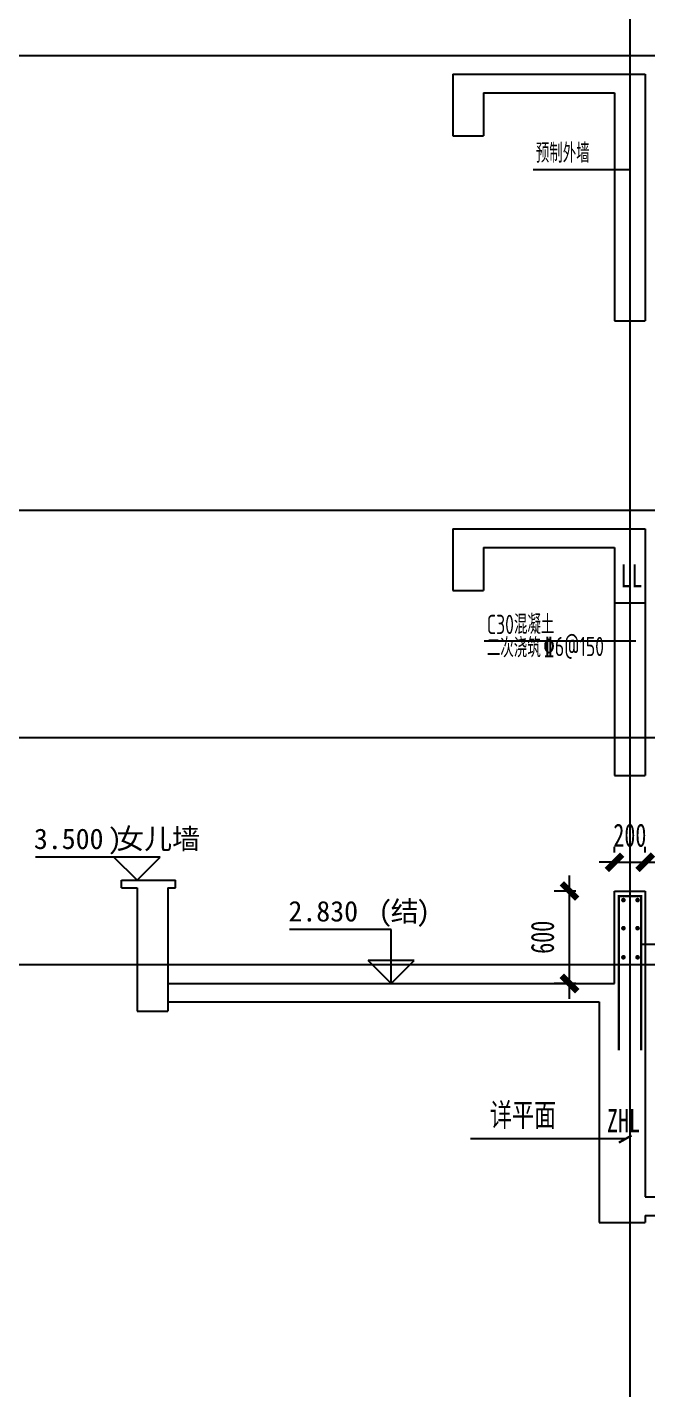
# Model space of a CAD drawing. Extents: x 1045983 to 1134482, y -686883 to -657183.
# Drawn here: x 1059673 to 1063696, y -674352 to -665517 of the extents above; entities that cross this region are included whole.
import ezdxf
from ezdxf.enums import TextEntityAlignment as Align

# ---------------------------------------------------------------- set-up
doc = ezdxf.new("R2010")
doc.units = 0
doc.header["$LTSCALE"] = 1000
doc.header["$MEASUREMENT"] = 0
doc.layers.get('0').update_dxf_attribs({"linetype": 'CONTINUOUS'})
doc.layers.get('Defpoints').update_dxf_attribs({"linetype": 'CONTINUOUS'})
for name, color, linetype in [('3#-夹层$0$A-ANNO-LEVL', 3, 'CONTINUOUS'), ('3#-夹层$0$A-ANNO-TEXT', 7, 'CONTINUOUS'), ('A-ANNO-DIMS', 3, 'CONTINUOUS'), ('S-ANNO-DIMS', 3, 'CONTINUOUS'), ('S-ANNO-DOTE', 230, 'CONTINUOUS'), ('S-DETL-SBAR', 6, 'CONTINUOUS'), ('S-DETL-TEXT', 7, 'CONTINUOUS'), ('S-PC-BEAM-TL', 4, 'CONTINUOUS'), ('S_A平-楼梯', 51, 'CONTINUOUS'), ('TEXT', 7, 'CONTINUOUS')]:
    doc.layers.add(name, color=color, linetype=linetype)
doc.styles.add('-楷体_GB2312', font='')
doc.styles.add('3#-夹层$0$_TCH_DIM', font='')
doc.styles.add('TSSD_Rein', font='Tssdeng.shx', dxfattribs={"width": 0.7, "bigfont": 'hztxt.shx'})
doc.styles.add('楷体GB312', font='', dxfattribs={"width": 0.7})
doc.styles.get('-楷体_GB2312').set_extended_font_data('楷体_GB2312')
doc.styles.get('3#-夹层$0$_TCH_DIM').set_extended_font_data('SimSun')
doc.styles.get('楷体GB312').set_extended_font_data('楷体_GB2312')
doc.dimstyles.new('TSSD_50_50', dxfattribs={"dimtxt": 150, "dimasz": 100, "dimexe": 100, "dimexo": 250, "dimgap": 100, "dimtad": 1, "dimdec": 0, "dimzin": 0, "dimdsep": 46, "dimtxsty": '楷体GB312', "dimblk": 'ARCHTICK', "dimcen": 0, "dimdle": 100, "dimclrt": 7, "dimadec": 0, "dimazin": 0, "dimtfac": 1, "dimtdec": 0, "dimtix": 1, "dimtmove": 2, "dimatfit": 3, "dimldrblk": 'ARCHTICK', "dimfxl": 1, "dimtolj": 1, "dimtzin": 0, "dimarcsym": 0})

# ---------------------------------------------------------------- blocks, each defined once
blk = doc.blocks.new('3#剖面')
at = {"layer": '3#-夹层$0$A-ANNO-LEVL'}
for p, q in [((1036648.3, -701277.2), (1035838.2, -701277.2)), ((1036498.3, -701427.2), (1036348.3, -701277.2)), ((1036498.3, -701427.2), (1036648.3, -701277.2)), ((1038148.3, -701747.2), (1037488.2, -701747.2)), ((1038148.3, -702097.2), (1038148.3, -701747.2)), ((1038148.3, -702097.2), (1037998.3, -701947.2)), ((1038298.3, -701947.2), (1037998.3, -701947.2)), ((1038148.3, -702097.2), (1038298.3, -701947.2))]:
    blk.add_line(p, q, dxfattribs=at)
at = {"layer": 'S-ANNO-DOTE'}
for points in [[(1039698.3, -688872.6), (1039698.3, -713627.2)], [(1047516, -696077.2), (1031848.3, -696077.2)], [(1047516, -699027.2), (1031848.3, -699027.2)], [(1047516, -700502.2), (1031848.3, -700502.2)], [(1047516, -701977.2), (1031848.3, -701977.2)]]:
    blk.add_lwpolyline(points, dxfattribs=at)
at = {"layer": 'S-PC-BEAM-TL', "color": 4}
for p, q in [((1038548.3, -696197.2), (1038548.3, -696597.2)), ((1038548.3, -696197.2), (1039798.3, -696197.2)), ((1039798.3, -696197.2), (1039798.3, -697797.2)), ((1038748.3, -696317.2), (1038748.3, -696597.2)), ((1038748.3, -696317.2), (1039598.3, -696317.2)), ((1039598.3, -696317.2), (1039598.3, -697797.2)), ((1038548.3, -696597.2), (1038748.3, -696597.2)), ((1039598.3, -697797.2), (1039798.3, -697797.2)), ((1038548.3, -699147.2), (1038548.3, -699547.2)), ((1038548.3, -699147.2), (1039798.3, -699147.2)), ((1039798.3, -699147.2), (1039798.3, -700747.2)), ((1038748.3, -699267.2), (1038748.3, -699547.2)), ((1038748.3, -699267.2), (1039598.3, -699267.2)), ((1039598.3, -699267.2), (1039598.3, -700747.2)), ((1038548.3, -699547.2), (1038748.3, -699547.2)), ((1039598.3, -700747.2), (1039798.3, -700747.2)), ((1036398.3, -701427.2), (1036598.3, -701427.2)), ((1036398.3, -701477.2), (1036398.3, -701427.2)), ((1036398.3, -701477.2), (1036498.3, -701477.2)), ((1036498.3, -701477.2), (1036498.3, -701797.2)), ((1036598.3, -701427.2), (1036748.3, -701427.2)), ((1036698.3, -701477.2), (1036698.3, -701797.2)), ((1036698.3, -701477.2), (1036748.3, -701477.2)), ((1036748.3, -701477.2), (1036748.3, -701427.2)), ((1039598.3, -702097.2), (1039598.3, -701497.2)), ((1039598.3, -701497.2), (1039798.3, -701497.2)), ((1039798.3, -701497.2), (1039798.3, -702087.2)), ((1036498.3, -701797.2), (1036498.3, -702277.2)), ((1036698.3, -701797.2), (1036698.3, -702277.2)), ((1036698.3, -702097.2), (1039598.3, -702097.2)), ((1039798.3, -702087.2), (1039798.3, -703482.2)), ((1036498.3, -702277.2), (1036698.3, -702277.2)), ((1036698.3, -702217.2), (1039498.3, -702217.2)), ((1039498.3, -702217.2), (1039498.3, -703647.2)), ((1039798.3, -703482.2), (1041158.3, -703482.2)), ((1039798.3, -703602.2), (1040958.3, -703602.2)), ((1039798.3, -703602.2), (1039798.3, -703647.2))]:
    blk.add_line(p, q, dxfattribs=at)
blk.add_lwpolyline([(1039498.3, -703647.2), (1039798.3, -703647.2)], dxfattribs=at)
at = {"layer": 'TEXT', "ltscale": 99}
blk.add_lwpolyline([(1039670.7, -703105.9), (1038662.9, -703105.9)], dxfattribs=at)
at = {"layer": '3#-夹层$0$A-ANNO-TEXT', "color": 7, "style": '3#-夹层$0$_TCH_DIM'}
for s, height, p in [('3.500', 132.91, (1035828.4, -701224.7)), (')', 132.9, (1036309.3, -701224.7)), ('女儿墙', 132.91, (1036363.3, -701224.7)), ('2.830', 132.91, (1037481.4, -701694.7)), ('(', 132.9, (1038064.8, -701694.7)), ('结', 132.9, (1038145.3, -701694.7)), (')', 132.9, (1038311.5, -701694.7))]:
    blk.add_text(s, height=height, dxfattribs=at).set_placement(p)
at = {"layer": 'TEXT', "ltscale": 99, "style": '-楷体_GB2312', "width": 0.7}
for s, p in [('详平面', (1038789.8, -703024.6)), ('ZHL', (1039549.6, -703062))]:
    blk.add_text(s, height=150, dxfattribs=at).set_placement(p)
blk = doc.blocks.new('_ArchTick')
at = {"color": 0, "linetype": 'ByBlock', "const_width": 0.4}
blk.add_lwpolyline([(-0.5, -0.5), (0.5, 0.5)], dxfattribs=at)
blk = doc.blocks.new('*D541')
at = {"layer": 'Defpoints', "color": 0, "transparency": 16777216}
for p in [(1063194, -671122.5), (1063485.9, -671122.5), (1063485.9, -671722.5)]:
    blk.add_point(p, dxfattribs=at)
at = {"layer": 'S-ANNO-DIMS', "color": 0, "lineweight": -2, "transparency": 16777216}
for p, q in [((1063194, -671822.5), (1063194, -671022.5)), ((1063235.9, -671122.5), (1063094, -671122.5)), ((1063235.9, -671722.5), (1063094, -671722.5))]:
    blk.add_line(p, q, dxfattribs=at)
at = {"layer": 'S-ANNO-DIMS', "color": 0, "lineweight": -2, "transparency": 16777216, "xscale": 100, "yscale": 100, "zscale": 100}
for p, rotation in [((1063194, -671122.5), 90), ((1063194, -671722.5), 270)]:
    blk.add_blockref('_ArchTick', p, dxfattribs=dict(at, rotation=rotation))
at = {"layer": 'S-ANNO-DIMS', "color": 7, "transparency": 16777216, "insert": (1063019, -671422.5), "char_height": 150, "attachment_point": 5, "rotation": 90, "style": '楷体GB312'}
blk.add_mtext('\\A1;600', dxfattribs=at)
blk = doc.blocks.new('*D542')
at = {"layer": 'Defpoints', "color": 0, "transparency": 16777216}
for p in [(1063685.9, -670936.1), (1063485.9, -671122.5), (1063685.9, -671122.5)]:
    blk.add_point(p, dxfattribs=at)
at = {"layer": 'S-ANNO-DIMS', "color": 0, "lineweight": -2, "transparency": 16777216}
for p, q in [((1063485.9, -670872.5), (1063485.9, -670836.1)), ((1063685.9, -670872.5), (1063685.9, -670836.1)), ((1063485.9, -670936.1), (1063385.9, -670936.1)), ((1063485.9, -670936.1), (1063685.9, -670936.1)), ((1063685.9, -670936.1), (1063785.9, -670936.1))]:
    blk.add_line(p, q, dxfattribs=at)
at = {"layer": 'S-ANNO-DIMS', "color": 0, "lineweight": -2, "transparency": 16777216, "xscale": 100, "yscale": 100, "zscale": 100}
blk.add_blockref('_ArchTick', (1063485.9, -670936.1), dxfattribs=at)
at = {"layer": 'S-ANNO-DIMS', "color": 0, "lineweight": -2, "transparency": 16777216, "xscale": 100, "yscale": 100, "zscale": 100, "rotation": 180}
blk.add_blockref('_ArchTick', (1063685.9, -670936.1), dxfattribs=at)
at = {"layer": 'S-ANNO-DIMS', "color": 7, "transparency": 16777216, "insert": (1063585.9, -670761.1), "char_height": 150, "attachment_point": 5, "style": '楷体GB312'}
blk.add_mtext('\\A1;200', dxfattribs=at)

msp = doc.modelspace()

# ---------------------------------------------------------------- linework, layer by layer
at = {"layer": 'A-ANNO-DIMS'}
msp.add_lwpolyline([(1063485.9, -669252.5), (1063685.9, -669252.5)], dxfattribs=at)
at = {"layer": 'S-DETL-SBAR'}
for points in [[(1063514.7, -672156.6, 15, 15, 0), (1063514.7, -671155, 15, 15, 0), (1063658.4, -671155, 15, 15, 0), (1063658.4, -672156.6, 15, 15, 0)], [(1063597.2, -672708.8, 15, 15, 0), (1063514.7, -672755.1, 15, 15, 0)]]:
    msp.add_lwpolyline(points, format="xyseb", dxfattribs=at)
at = {"layer": 'S-DETL-SBAR', "const_width": 15}
for points in [[(1063536.7, -671181.2, -1), (1063551.7, -671181.2, -1)], [(1063628.4, -671181.2, 1), (1063643.4, -671181.2, 1)], [(1063536.7, -671363.8, -1), (1063551.7, -671363.8, -1)], [(1063628.4, -671363.7, 1), (1063643.4, -671363.7, 1)], [(1063536.7, -671552.5, -1), (1063551.7, -671552.5, -1)], [(1063628.4, -671552.5, 1), (1063643.4, -671552.5, 1)]]:
    msp.add_lwpolyline(points, format="xyb", close=True, dxfattribs=at)
at = {"layer": 'S-DETL-TEXT'}
for p, q in [((1063585.9, -666442.7), (1062957.7, -666442.7)), ((1063624.9, -669501.3), (1062639.8, -669501.3)), ((1063658.4, -671467.5), (1064246.1, -671467.5))]:
    msp.add_line(p, q, dxfattribs=at)

# ---------------------------------------------------------------- block references
at = {"layer": 'S_A平-楼梯'}
msp.add_blockref('3#剖面', (23887.6, 30374.7), dxfattribs=at)

# ---------------------------------------------------------------- texts
at = {"layer": 'S-DETL-TEXT', "style": 'TSSD_Rein', "width": 0.7}
for s, p in [('预制外墙', (1062975.2, -666434)), ('C30混凝土', (1062657.4, -669492.6)), ('二次浇筑', (1062657.4, -669643.8)), ('%%1326@150', (1063023.8, -669635.8))]:
    msp.add_text(s, height=125, dxfattribs=at).set_placement(p, align=Align.BOTTOM_LEFT)
at = {"layer": 'TEXT', "ltscale": 99, "style": '-楷体_GB2312', "width": 0.7}
msp.add_text('LL', height=150, dxfattribs=at).set_placement((1063525.5, -669152.4))

# ---------------------------------------------------------------- dimensions: what is measured, and where the dimension line sits
at = {"layer": 'S-ANNO-DIMS'}
dim = msp.add_linear_dim(base=(1063685.9, -670936.1), p1=(1063485.9, -671122.5), p2=(1063685.9, -671122.5), dimstyle='TSSD_50_50', dxfattribs=at)
dim.commit()
dim.dimension.update_dxf_attribs({"geometry": '*D542', "text_midpoint": (1063585.9, -670761.1)})
dim = msp.add_linear_dim(base=(1063194, -671122.5), p1=(1063485.9, -671722.5), p2=(1063485.9, -671122.5), angle=90, dimstyle='TSSD_50_50', dxfattribs=at)
dim.commit()
dim.dimension.update_dxf_attribs({"geometry": '*D541', "text_midpoint": (1063019, -671422.5)})

doc.saveas('drawing.dxf')
